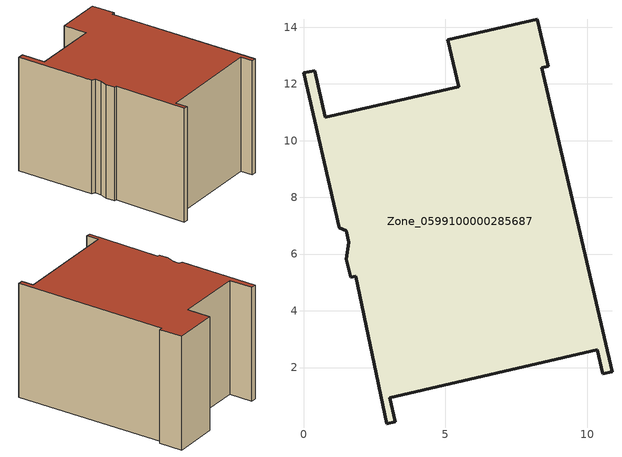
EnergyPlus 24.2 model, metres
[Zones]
Zone_0599100000285687
 floor ground (C_G): 8.41,12.58 10.88,1.85 10.55,1.78 10.36,2.62 3.05,0.93 3.24,0.09 2.94,0.02 1.84,5.22 1.67,5.18 1.51,5.83 1.59,6.41 1.5,6.83 1.26,6.92 0,12.39 0.39,12.47 0.77,10.82 5.48,11.9 5.09,13.56 8.25,14.28 8.63,12.63 z0
 wall outside (C_F): 1.84,5.22 2.94,0.02 3.24,0.09 3.05,0.93 10.36,2.62 10.55,1.78 10.88,1.85 8.41,12.58 8.63,12.63 8.25,14.28 5.09,13.56 5.48,11.9 0.77,10.82 0.39,12.47 0,12.39 1.26,6.92 1.5,6.83 1.59,6.41 1.51,5.83 1.67,5.18 1.84,5.22 z0:8.24
 roof outside (C_R): 10.88,1.85 8.41,12.58 8.63,12.63 8.25,14.28 5.09,13.56 5.48,11.9 0.77,10.82 0.39,12.47 0,12.39 1.26,6.92 1.5,6.83 1.59,6.41 1.51,5.83 1.67,5.18 1.84,5.22 2.94,0.02 3.24,0.09 3.05,0.93 10.36,2.62 10.55,1.78 z8.24
[BUILDING]
Pand.0599100000285687: North Axis=0; Terrain=City; Loads Convergence Tolerance Value=0.04; Temperature Convergence Tolerance Value=0.4; Solar Distribution=FullExterior; Maximum Number of Warmup Days=25; Minimum Number of Warmup Days=1
[Site:Location]
Rotterdam.The.Hague.AP_ZH_NLD Design_Conditions: Latitude=51.96; Longitude=4.45; Time Zone=1; Elevation=-4.5
[SITE:GROUNDTEMPERATURE:BUILDINGSURFACE]
18, 18, 18, 18, 18, 18, 18, 18, 18, 18, 18, 18
[MATERIAL] Thermal Absorptance=0.9; Solar Absorptance=0.7; Visible Absorptance=0.7
Name | Roughness | Thickness | Conductivity | Density | Specific Heat
G.TC.1946-1964 | MediumSmooth | 0.15 | 1 | 540 | 1210
F.TC.1946-1964 | Rough | 0.3 | 0.857143 | 1920 | 840
R.TC.1946-1964 | MediumRough | 0.2 | 0.235294 | 1500 | 1000
[CONSTRUCTION]
C_G: G.TC.1946-1964
C_F: F.TC.1946-1964
C_R: R.TC.1946-1964
[ZONE]
Zone_0599100000285687: Type=1; Multiplier=1; Ceiling Height=Autocalculate; Volume=Autocalculate; Floor Area=autocalculate; Part of Total Floor Area=Yes
[ZONEINFILTRATION:DESIGNFLOWRATE]
Infil_Zone_0599100000285687: Zone or ZoneList or Space or SpaceList=Zone_0599100000285687; Schedule=AlwaysOn; Design Flow Rate Calculation Method=Flow/Area; Flow Rate per Floor Area=0.003; Constant Term Coefficient=1; Temperature Term Coefficient=0; Velocity Term Coefficient=0; Velocity Squared Term Coefficient=0
[HVACTEMPLATE:ZONE:IDEALLOADSAIRSYSTEM]
Zone_0599100000285687: Maximum Heating Supply Air Temperature=50; Minimum Cooling Supply Air Temperature=13; Maximum Heating Supply Air Humidity Ratio=0.0156; Minimum Cooling Supply Air Humidity Ratio=0.0077; Heating Limit=NoLimit; Cooling Limit=NoLimit; Dehumidification Control Type=ConstantSensibleHeatRatio; Cooling Sensible Heat Ratio=0.7; Dehumidification Setpoint=60; Humidification Control Type=None; Humidification Setpoint=30; Outdoor Air Method=None; Outdoor Air Flow Rate per Person=0.00944; Outdoor Air Flow Rate per Zone Floor Area=0; Outdoor Air Flow Rate per Zone=0; Demand Controlled Ventilation Type=None; Outdoor Air Economizer Type=NoEconomizer; Heat Recovery Type=None; Sensible Heat Recovery Effectiveness=0.7; Latent Heat Recovery Effectiveness=0.65
[ZONECONTROL:THERMOSTAT]
ThermostatControl_Zone_0599100000285687: Zone or ZoneList=Zone_0599100000285687; Control Type Schedule=DualSetpointControlType; Control 1=Thermostat_Zone_0599100000285687; Temperature Difference Between Cutout And Setpoint=0
[THERMOSTATSETPOINT:DUALSETPOINT]
Thermostat_Zone_0599100000285687: Heating Setpoint Temperature Schedule=HeatingSetpoint_Zone_0599100000285687; Cooling Setpoint Temperature Schedule=CoolingSetpoint_Zone_0599100000285687
[SCHEDULE:COMPACT]
HeatingSetpoint_Zone_0599100000285687: Through: 12/31, For: AllDays, Until: 24:00, 21
CoolingSetpoint_Zone_0599100000285687: Through: 12/31, For: AllDays, Until: 24:00, 24
DualSetpointControlType: Through: 12/31, For: AllDays, Until: 24:00, 4
AlwaysOn: Through: 12/31, For: AllDays, Until: 24:00, 1
